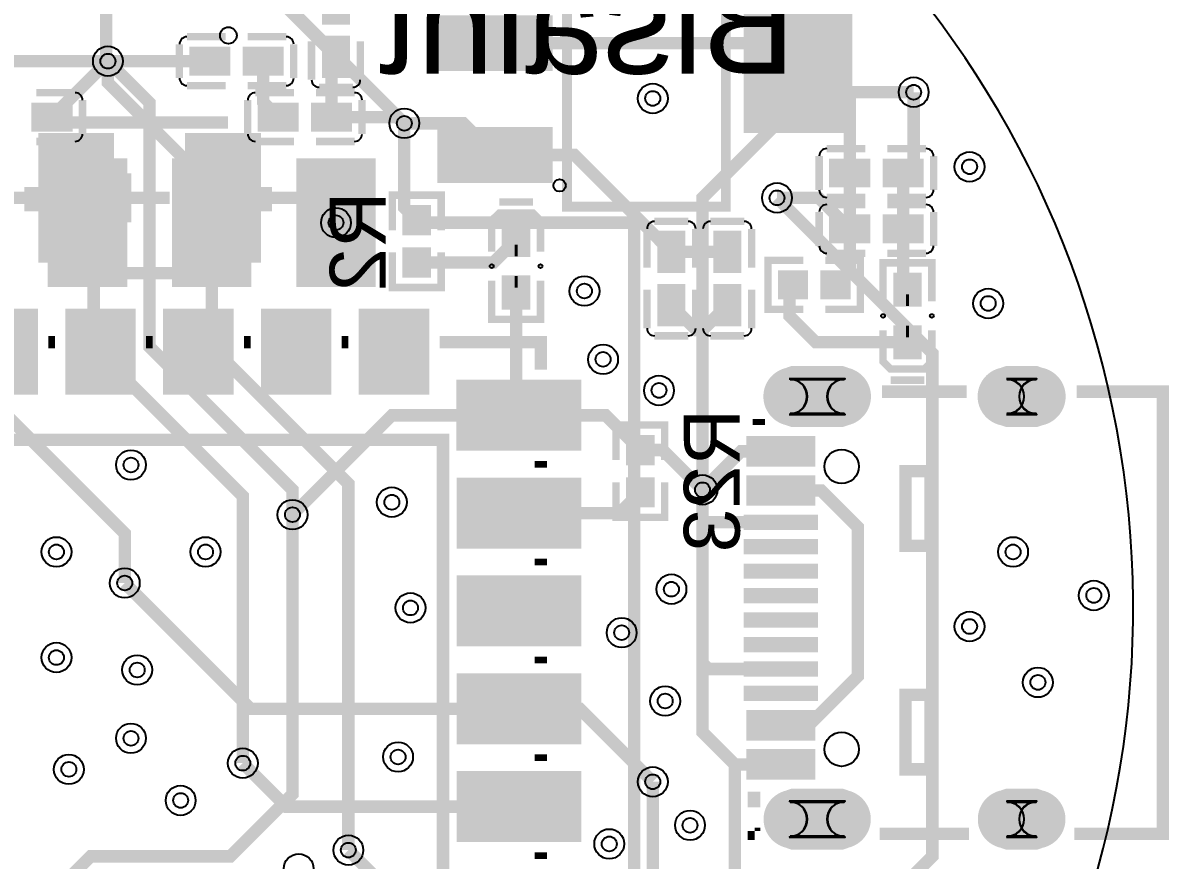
# Model space of a CAD drawing. Header units: millimetres. Extents: x -5.7 to 37.1, y -25.7 to 14.1.
# Drawn here: x 13.67 to 37.1, y -12.14 to 4.97 of the extents above; entities that cross this region are included whole.
import ezdxf

# ---------------------------------------------------------------- set-up
doc = ezdxf.new("R2010")
doc.units = ezdxf.units.MM
for name, color, linetype, true_color in [('BoardOutLine', 7, 'Continuous', 0xff00ff), ('BottomLayer', 7, 'Continuous', 0x0000ff), ('BottomPasteMaskLayer', 7, 'Continuous', 0x800000), ('BottomSilkLayer', 7, 'Continuous', 0x66cc33), ('BottomSolderMaskLayer', 7, 'Continuous', 0xaa00ff), ('Document', 7, 'Continuous', 0xffffff), ('Hole', 7, 'Continuous', 0x222222), ('Multi-Layer', 7, 'Continuous', 0xc0c0c0), ('TopLayer', 7, 'Continuous', 0xff0000), ('TopPasteMaskLayer', 7, 'Continuous', 0x808080), ('TopSilkLayer', 7, 'Continuous', 0xffcc00), ('TopSolderMaskLayer', 7, 'Continuous', 0x800080)]:
    doc.layers.add(name, color=color, linetype=linetype, true_color=true_color)
doc.styles.get("Standard").update_dxf_attribs({"font": 'arial.ttf'})

msp = doc.modelspace()

# ---------------------------------------------------------------- hatches: boundary and pattern name
at = {"layer": 'BottomLayer'}
for points in [[(15.506, 2.697), (14.006, 2.697), (14.006, 0.097), (15.506, 0.097)], [(18.506, 2.697), (17.006, 2.697), (17.006, 0.097), (18.506, 0.097)], [(21.987, 0.658), (21.447, 0.658), (21.447, 1.224), (21.987, 1.224)], [(24.019, 0.22), (23.479, 0.22), (23.479, 0.856), (24.019, 0.856)], [(21.987, 0.358), (21.447, 0.358), (21.447, -0.208), (21.987, -0.208)], [(24.019, -0.22), (23.479, -0.22), (23.479, -0.856), (24.019, -0.856)], [(12.554, -0.899), (12.554, -2.599), (13.954, -2.599), (13.954, -0.899)], [(14.553, -0.898), (14.553, -2.598), (15.953, -2.598), (15.953, -0.898)], [(16.553, -0.898), (16.553, -2.598), (17.953, -2.598), (17.953, -0.898)], [(18.553, -0.898), (18.553, -2.598), (19.953, -2.598), (19.953, -0.898)], [(20.553, -0.898), (20.553, -2.598), (21.953, -2.598), (21.953, -0.898)], [(25.055, -2.349), (22.555, -2.349), (22.555, -3.749), (25.055, -3.749)], [(26.559, -4.041), (26.019, -4.041), (26.019, -3.475), (26.559, -3.475)], [(25.056, -4.349), (22.556, -4.349), (22.556, -5.749), (25.056, -5.749)], [(26.559, -4.341), (26.019, -4.341), (26.019, -4.907), (26.559, -4.907)], [(25.058, -6.349), (22.557, -6.349), (22.557, -7.749), (25.058, -7.749)], [(25.057, -8.349), (22.557, -8.349), (22.557, -9.749), (25.057, -9.749)], [(25.056, -10.349), (22.556, -10.349), (22.556, -11.749), (25.056, -11.749)]]:
    msp.add_hatch(color=256, dxfattribs=at).paths.add_polyline_path(points)
at = {"layer": 'BottomPasteMaskLayer'}
for points in [[(15.506, 2.697), (14.006, 2.697), (14.006, 0.097), (15.506, 0.097)], [(18.506, 2.697), (17.006, 2.697), (17.006, 0.097), (18.506, 0.097)], [(21.947, 0.643), (21.487, 0.643), (21.447, 0.683), (21.447, 1.184), (21.487, 1.224), (21.947, 1.224), (21.987, 1.184), (21.987, 0.683)], [(23.979, 0.198), (23.519, 0.198), (23.479, 0.238), (23.479, 0.816), (23.519, 0.856), (23.979, 0.856), (24.019, 0.816), (24.019, 0.238)], [(21.947, 0.373), (21.487, 0.373), (21.447, 0.333), (21.447, -0.168), (21.487, -0.208), (21.947, -0.208), (21.987, -0.168), (21.987, 0.333)], [(23.979, -0.198), (23.519, -0.198), (23.479, -0.238), (23.479, -0.816), (23.519, -0.856), (23.979, -0.856), (24.019, -0.816), (24.019, -0.238)], [(12.554, -0.899), (12.554, -2.599), (13.954, -2.599), (13.954, -0.899)], [(14.553, -0.898), (14.553, -2.598), (15.953, -2.598), (15.953, -0.898)], [(16.553, -0.898), (16.553, -2.598), (17.953, -2.598), (17.953, -0.898)], [(18.553, -0.898), (18.553, -2.598), (19.953, -2.598), (19.953, -0.898)], [(20.553, -0.898), (20.553, -2.598), (21.953, -2.598), (21.953, -0.898)], [(25.055, -2.349), (22.555, -2.349), (22.555, -3.749), (25.055, -3.749)], [(26.519, -4.056), (26.059, -4.056), (26.019, -4.016), (26.019, -3.515), (26.059, -3.475), (26.519, -3.475), (26.559, -3.515), (26.559, -4.016)], [(25.056, -4.349), (22.556, -4.349), (22.556, -5.749), (25.056, -5.749)], [(26.519, -4.326), (26.059, -4.326), (26.019, -4.366), (26.019, -4.867), (26.059, -4.907), (26.519, -4.907), (26.559, -4.867), (26.559, -4.366)], [(25.058, -6.349), (22.557, -6.349), (22.557, -7.749), (25.058, -7.749)], [(25.057, -8.349), (22.557, -8.349), (22.557, -9.749), (25.057, -9.749)], [(25.056, -10.349), (22.556, -10.349), (22.556, -11.749), (25.056, -11.749)]]:
    msp.add_hatch(color=256, dxfattribs=at).paths.add_polyline_path(points)
at = {"layer": 'BottomSilkLayer'}
msp.add_hatch(color=256, dxfattribs=at).paths.add_polyline_path([(24.095, 1.237), (23.403, 1.237), (23.403, 1.39), (24.095, 1.39)])
at = {"layer": 'BottomSolderMaskLayer'}
for points in [[(15.531, 2.722), (13.981, 2.722), (13.981, 0.072), (15.531, 0.072)], [(18.531, 2.722), (16.981, 2.722), (16.981, 0.072), (18.531, 0.072)], [(22.011, 0.631), (21.423, 0.631), (21.423, 1.25), (22.011, 1.25)], [(24.041, 0.19), (23.457, 0.19), (23.457, 0.886), (24.041, 0.886)], [(22.011, 0.385), (21.423, 0.385), (21.423, -0.234), (22.011, -0.234)], [(24.041, -0.19), (23.457, -0.19), (23.457, -0.886), (24.041, -0.886)], [(12.533, -0.868), (12.533, -2.63), (13.975, -2.63), (13.975, -0.868)], [(14.532, -0.868), (14.532, -2.629), (15.974, -2.629), (15.974, -0.868)], [(16.533, -0.868), (16.533, -2.629), (17.974, -2.629), (17.974, -0.868)], [(18.532, -0.868), (18.532, -2.629), (19.974, -2.629), (19.974, -0.868)], [(20.532, -0.867), (20.532, -2.629), (21.974, -2.629), (21.974, -0.867)], [(29.383, -3.29, -0.785398), (29.383, -2.04), (30.425, -2.04, -0.785398), (30.425, -3.29)], [(33.772, -3.29, -0.785398), (33.772, -2.04), (34.397, -2.04, -0.785398), (34.397, -3.29)], [(25.08, -2.323), (22.529, -2.323), (22.529, -3.774), (25.08, -3.774)], [(26.583, -4.068), (25.995, -4.068), (25.995, -3.449), (26.583, -3.449)], [(25.082, -4.323), (22.531, -4.323), (22.531, -5.774), (25.082, -5.774)], [(26.583, -4.314), (25.995, -4.314), (25.995, -4.933), (26.583, -4.933)], [(25.083, -6.323), (22.532, -6.323), (22.532, -7.774), (25.083, -7.774)], [(25.082, -8.323), (22.531, -8.323), (22.531, -9.774), (25.082, -9.774)], [(25.081, -10.323), (22.531, -10.323), (22.531, -11.774), (25.081, -11.774)], [(29.383, -11.93, -0.785398), (29.383, -10.68), (30.425, -10.68, -0.785398), (30.425, -11.93)], [(33.772, -11.93, -0.785398), (33.772, -10.68), (34.397, -10.68, -0.785398), (34.397, -11.93)]]:
    msp.add_hatch(color=256, dxfattribs=at).paths.add_polyline_path(points)
at = {"layer": 'Document'}
for points in [[(14.443, 0.369), (14.943, 0.369), (14.943, 2.369), (14.443, 2.369)], [(13.693, 1.619), (13.693, 1.119), (15.693, 1.119), (15.693, 1.619)], [(16.756, 1.619), (16.756, 1.119), (18.756, 1.119), (18.756, 1.619)], [(23.779, 0.44), (23.719, 0.44), (23.719, 0.2), (23.779, 0.2)], [(23.779, -0.44), (23.719, -0.44), (23.719, -0.2), (23.779, -0.2)], [(23.949, -0.35), (23.549, -0.35), (23.549, -0.29), (23.949, -0.29)], [(31.95, -0.666), (31.55, -0.666), (31.55, -0.726), (31.95, -0.726)], [(31.78, -0.576), (31.72, -0.576), (31.72, -0.816), (31.78, -0.816)], [(31.78, -1.456), (31.72, -1.456), (31.72, -1.216), (31.78, -1.216)]]:
    msp.add_hatch(color=256, dxfattribs=at).paths.add_polyline_path(points)
at = {"layer": 'Multi-Layer'}
for points in [[(29.404, -3.265, -0.785398), (29.404, -2.065), (30.404, -2.065, -0.785398), (30.404, -3.265)], [(33.784, -3.265, -0.785398), (33.784, -2.065), (34.384, -2.065, -0.785398), (34.384, -3.265)], [(29.404, -11.905, -0.785398), (29.404, -10.705), (30.404, -10.705, -0.785398), (30.404, -11.905)], [(33.784, -11.905, -0.785398), (33.784, -10.705), (34.384, -10.705, -0.785398), (34.384, -11.905)]]:
    msp.add_hatch(color=256, dxfattribs=at).paths.add_polyline_path(points)
at = {"layer": 'TopLayer'}
for points in [[(30.594, 6.312), (30.594, 2.807), (28.435, 2.807), (28.435, 6.312)], [(24.397, 5.105), (24.397, 4.013), (22.238, 4.013), (22.238, 5.105)], [(17.884, 4.461), (17.884, 3.921), (17.094, 3.921), (17.094, 4.461)], [(18.184, 4.461), (18.184, 3.921), (18.974, 3.921), (18.974, 4.461)], [(20.336, 4.676), (19.796, 4.676), (19.796, 3.886), (20.336, 3.886)], [(13.866, 2.778), (13.866, 3.318), (14.656, 3.318), (14.656, 2.778)], [(19.281, 3.318), (19.281, 2.778), (18.491, 2.778), (18.491, 3.318)], [(19.581, 3.318), (19.581, 2.778), (20.371, 2.778), (20.371, 3.318)], [(24.397, 2.819), (24.397, 1.727), (22.238, 1.727), (22.238, 2.819)], [(15.748, -0.373), (14.224, -0.373), (14.224, 2.151), (15.748, 2.151)], [(18.288, -0.373), (16.764, -0.373), (16.764, 2.151), (18.288, 2.151)], [(20.828, -0.373), (19.304, -0.373), (19.304, 2.151), (20.828, 2.151)], [(30.965, 2.175), (30.965, 1.635), (30.175, 1.635), (30.175, 2.175)], [(31.265, 2.175), (31.265, 1.635), (32.055, 1.635), (32.055, 2.175)], [(30.965, 1.032), (30.965, 0.492), (30.175, 0.492), (30.175, 1.032)], [(31.265, 1.032), (31.265, 0.492), (32.055, 0.492), (32.055, 1.032)], [(27.194, -0.104), (26.654, -0.104), (26.654, 0.686), (27.194, 0.686)], [(28.337, -0.104), (27.797, -0.104), (27.797, 0.686), (28.337, 0.686)], [(29.695, -0.111), (29.695, -0.651), (29.129, -0.651), (29.129, -0.111)], [(29.995, -0.111), (29.995, -0.651), (30.561, -0.651), (30.561, -0.111)], [(32.02, -0.796), (31.48, -0.796), (31.48, -0.16), (32.02, -0.16)], [(27.194, -0.404), (26.654, -0.404), (26.654, -1.194), (27.194, -1.194)], [(28.337, -0.404), (27.797, -0.404), (27.797, -1.194), (28.337, -1.194)], [(32.02, -1.236), (31.48, -1.236), (31.48, -1.872), (32.02, -1.872)], [(28.512, -4.085), (28.512, -3.485), (29.812, -3.485), (29.812, -4.085)], [(28.512, -4.885), (28.512, -4.285), (29.812, -4.285), (29.812, -4.885)], [(28.512, -5.385), (28.512, -5.085), (29.812, -5.085), (29.812, -5.385)], [(28.512, -5.885), (28.512, -5.585), (29.812, -5.585), (29.812, -5.885)], [(28.512, -6.385), (28.512, -6.085), (29.812, -6.085), (29.812, -6.385)], [(28.512, -6.885), (28.512, -6.585), (29.812, -6.585), (29.812, -6.885)], [(28.512, -7.385), (28.512, -7.085), (29.812, -7.085), (29.812, -7.385)], [(28.512, -7.885), (28.512, -7.585), (29.812, -7.585), (29.812, -7.885)], [(28.512, -8.385), (28.512, -8.085), (29.812, -8.085), (29.812, -8.385)], [(28.512, -8.885), (28.512, -8.585), (29.812, -8.585), (29.812, -8.885)], [(28.512, -9.685), (28.512, -9.085), (29.812, -9.085), (29.812, -9.685)], [(28.512, -10.485), (28.512, -9.885), (29.812, -9.885), (29.812, -10.485)]]:
    msp.add_hatch(color=256, dxfattribs=at).paths.add_polyline_path(points)
at = {"layer": 'TopPasteMaskLayer'}
for points in [[(30.594, 6.312), (30.594, 2.807), (28.435, 2.807), (28.435, 6.312)], [(24.397, 5.105), (24.397, 4.013), (22.238, 4.013), (22.238, 5.105)], [(17.254, 3.966), (17.254, 4.416), (17.304, 4.466), (17.784, 4.466), (17.854, 4.416), (17.854, 3.966), (17.784, 3.916), (17.304, 3.916)], [(18.214, 3.966), (18.214, 4.416), (18.284, 4.466), (18.764, 4.466), (18.814, 4.416), (18.814, 3.966), (18.764, 3.916), (18.284, 3.916)], [(19.841, 4.646), (20.291, 4.646), (20.341, 4.576), (20.341, 4.096), (20.291, 4.046), (19.841, 4.046), (19.791, 4.096), (19.791, 4.576)], [(14.496, 3.273), (14.496, 2.823), (14.446, 2.773), (13.966, 2.773), (13.896, 2.823), (13.896, 3.273), (13.966, 3.323), (14.446, 3.323)], [(18.651, 2.823), (18.651, 3.273), (18.701, 3.323), (19.181, 3.323), (19.251, 3.273), (19.251, 2.823), (19.181, 2.773), (18.701, 2.773)], [(19.611, 2.823), (19.611, 3.273), (19.681, 3.323), (20.161, 3.323), (20.211, 3.273), (20.211, 2.823), (20.161, 2.773), (19.681, 2.773)], [(24.397, 2.819), (24.397, 1.727), (22.238, 1.727), (22.238, 2.819)], [(15.748, -0.373), (14.224, -0.373), (14.224, 2.151), (15.748, 2.151)], [(18.288, -0.373), (16.764, -0.373), (16.764, 2.151), (18.288, 2.151)], [(20.828, -0.373), (19.304, -0.373), (19.304, 2.151), (20.828, 2.151)], [(30.335, 1.68), (30.335, 2.13), (30.385, 2.18), (30.865, 2.18), (30.935, 2.13), (30.935, 1.68), (30.865, 1.63), (30.385, 1.63)], [(31.295, 1.68), (31.295, 2.13), (31.365, 2.18), (31.845, 2.18), (31.895, 2.13), (31.895, 1.68), (31.845, 1.63), (31.365, 1.63)], [(30.335, 0.537), (30.335, 0.987), (30.385, 1.037), (30.865, 1.037), (30.935, 0.987), (30.935, 0.537), (30.865, 0.487), (30.385, 0.487)], [(31.295, 0.537), (31.295, 0.987), (31.365, 1.037), (31.845, 1.037), (31.895, 0.987), (31.895, 0.537), (31.845, 0.487), (31.365, 0.487)], [(26.699, 0.526), (27.149, 0.526), (27.199, 0.476), (27.199, -0.004), (27.149, -0.074), (26.699, -0.074), (26.649, -0.004), (26.649, 0.476)], [(27.842, 0.526), (28.292, 0.526), (28.342, 0.476), (28.342, -0.004), (28.292, -0.074), (27.842, -0.074), (27.792, -0.004), (27.792, 0.476)], [(29.71, -0.151), (29.71, -0.611), (29.67, -0.651), (29.169, -0.651), (29.129, -0.611), (29.129, -0.151), (29.169, -0.111), (29.67, -0.111)], [(29.98, -0.151), (29.98, -0.611), (30.02, -0.651), (30.521, -0.651), (30.561, -0.611), (30.561, -0.151), (30.521, -0.111), (30.02, -0.111)], [(31.98, -0.818), (31.52, -0.818), (31.48, -0.778), (31.48, -0.2), (31.52, -0.16), (31.98, -0.16), (32.02, -0.2), (32.02, -0.778)], [(26.699, -0.434), (27.149, -0.434), (27.199, -0.504), (27.199, -0.984), (27.149, -1.034), (26.699, -1.034), (26.649, -0.984), (26.649, -0.504)], [(27.842, -0.434), (28.292, -0.434), (28.342, -0.504), (28.342, -0.984), (28.292, -1.034), (27.842, -1.034), (27.792, -0.984), (27.792, -0.504)], [(31.98, -1.214), (31.52, -1.214), (31.48, -1.254), (31.48, -1.832), (31.52, -1.872), (31.98, -1.872), (32.02, -1.832), (32.02, -1.254)], [(29.404, -3.265), (29.369, -3.264), (29.333, -3.261), (29.298, -3.255), (29.263, -3.248), (29.229, -3.239), (29.195, -3.227), (29.162, -3.214), (29.13, -3.199), (29.099, -3.181), (29.069, -3.162), (29.04, -3.142), (29.013, -3.119), (28.986, -3.095), (28.962, -3.07), (28.938, -3.043), (28.917, -3.015), (28.897, -2.985), (28.879, -2.954), (28.863, -2.923), (28.848, -2.89), (28.836, -2.857), (28.825, -2.823), (28.817, -2.788), (28.811, -2.753), (28.807, -2.718), (28.805, -2.683), (28.805, -2.647), (28.807, -2.612), (28.811, -2.576), (28.817, -2.541), (28.825, -2.507), (28.836, -2.473), (28.848, -2.439), (28.863, -2.407), (28.879, -2.375), (28.897, -2.344), (28.917, -2.315), (28.938, -2.287), (28.962, -2.26), (28.986, -2.234), (29.013, -2.21), (29.04, -2.188), (29.069, -2.167), (29.099, -2.148), (29.13, -2.131), (29.162, -2.116), (29.195, -2.102), (29.229, -2.091), (29.263, -2.082), (29.298, -2.074), (29.333, -2.069), (29.369, -2.066), (29.404, -2.065), (30.404, -2.065), (30.44, -2.066), (30.475, -2.069), (30.51, -2.074), (30.545, -2.082), (30.58, -2.091), (30.613, -2.102), (30.646, -2.116), (30.678, -2.131), (30.709, -2.148), (30.739, -2.167), (30.768, -2.188), (30.796, -2.21), (30.822, -2.234), (30.847, -2.26), (30.87, -2.287), (30.892, -2.315), (30.912, -2.344), (30.93, -2.375), (30.946, -2.407), (30.96, -2.439), (30.973, -2.473), (30.983, -2.507), (30.991, -2.541), (30.998, -2.576), (31.002, -2.612), (31.004, -2.647), (31.004, -2.683), (31.002, -2.718), (30.998, -2.753), (30.991, -2.788), (30.983, -2.823), (30.973, -2.857), (30.96, -2.89), (30.946, -2.923), (30.93, -2.954), (30.912, -2.985), (30.892, -3.015), (30.87, -3.043), (30.847, -3.07), (30.822, -3.095), (30.796, -3.119), (30.768, -3.142), (30.739, -3.162), (30.709, -3.181), (30.678, -3.199), (30.646, -3.214), (30.613, -3.227), (30.58, -3.239), (30.545, -3.248), (30.51, -3.255), (30.475, -3.261), (30.44, -3.264), (30.404, -3.265)], [(33.784, -3.265), (33.749, -3.264), (33.713, -3.261), (33.678, -3.255), (33.643, -3.248), (33.609, -3.239), (33.575, -3.227), (33.543, -3.214), (33.51, -3.199), (33.479, -3.181), (33.449, -3.162), (33.42, -3.142), (33.393, -3.119), (33.366, -3.095), (33.342, -3.07), (33.318, -3.043), (33.297, -3.015), (33.277, -2.985), (33.259, -2.954), (33.243, -2.923), (33.228, -2.89), (33.216, -2.857), (33.206, -2.823), (33.197, -2.788), (33.191, -2.753), (33.187, -2.718), (33.185, -2.683), (33.185, -2.647), (33.187, -2.612), (33.191, -2.576), (33.197, -2.541), (33.206, -2.507), (33.216, -2.473), (33.228, -2.439), (33.243, -2.407), (33.259, -2.375), (33.277, -2.344), (33.297, -2.315), (33.318, -2.287), (33.342, -2.26), (33.366, -2.234), (33.393, -2.21), (33.42, -2.188), (33.449, -2.167), (33.479, -2.148), (33.51, -2.131), (33.543, -2.116), (33.575, -2.102), (33.609, -2.091), (33.643, -2.082), (33.678, -2.074), (33.713, -2.069), (33.749, -2.066), (33.784, -2.065), (34.384, -2.065), (34.42, -2.066), (34.455, -2.069), (34.49, -2.074), (34.525, -2.082), (34.56, -2.091), (34.593, -2.102), (34.626, -2.116), (34.658, -2.131), (34.689, -2.148), (34.72, -2.167), (34.748, -2.188), (34.776, -2.21), (34.802, -2.234), (34.827, -2.26), (34.85, -2.287), (34.872, -2.315), (34.892, -2.344), (34.91, -2.375), (34.926, -2.407), (34.94, -2.439), (34.953, -2.473), (34.963, -2.507), (34.971, -2.541), (34.978, -2.576), (34.982, -2.612), (34.984, -2.647), (34.984, -2.683), (34.982, -2.718), (34.978, -2.753), (34.971, -2.788), (34.963, -2.823), (34.953, -2.857), (34.94, -2.89), (34.926, -2.923), (34.91, -2.954), (34.892, -2.985), (34.872, -3.015), (34.85, -3.043), (34.827, -3.07), (34.802, -3.095), (34.776, -3.119), (34.748, -3.142), (34.72, -3.162), (34.689, -3.181), (34.658, -3.199), (34.626, -3.214), (34.593, -3.227), (34.56, -3.239), (34.525, -3.248), (34.49, -3.255), (34.455, -3.261), (34.42, -3.264), (34.384, -3.265)], [(28.512, -4.085), (28.512, -3.485), (29.812, -3.485), (29.812, -4.085)], [(28.512, -4.885), (28.512, -4.285), (29.812, -4.285), (29.812, -4.885)], [(28.512, -5.385), (28.512, -5.085), (29.812, -5.085), (29.812, -5.385)], [(28.512, -5.885), (28.512, -5.585), (29.812, -5.585), (29.812, -5.885)], [(28.512, -6.385), (28.512, -6.085), (29.812, -6.085), (29.812, -6.385)], [(28.512, -6.885), (28.512, -6.585), (29.812, -6.585), (29.812, -6.885)], [(28.512, -7.385), (28.512, -7.085), (29.812, -7.085), (29.812, -7.385)], [(28.512, -7.885), (28.512, -7.585), (29.812, -7.585), (29.812, -7.885)], [(28.512, -8.385), (28.512, -8.085), (29.812, -8.085), (29.812, -8.385)], [(28.512, -8.885), (28.512, -8.585), (29.812, -8.585), (29.812, -8.885)], [(28.512, -9.685), (28.512, -9.085), (29.812, -9.085), (29.812, -9.685)], [(28.512, -10.485), (28.512, -9.885), (29.812, -9.885), (29.812, -10.485)], [(29.404, -11.905), (29.369, -11.904), (29.334, -11.9), (29.299, -11.895), (29.264, -11.887), (29.23, -11.878), (29.196, -11.866), (29.164, -11.853), (29.132, -11.837), (29.101, -11.82), (29.071, -11.801), (29.042, -11.78), (29.015, -11.758), (28.989, -11.734), (28.964, -11.708), (28.941, -11.682), (28.92, -11.653), (28.9, -11.624), (28.882, -11.593), (28.866, -11.562), (28.852, -11.529), (28.84, -11.496), (28.829, -11.462), (28.821, -11.428), (28.815, -11.393), (28.811, -11.358), (28.808, -11.323), (28.808, -11.287), (28.811, -11.252), (28.815, -11.217), (28.821, -11.182), (28.829, -11.147), (28.84, -11.113), (28.852, -11.08), (28.866, -11.048), (28.882, -11.016), (28.9, -10.986), (28.92, -10.956), (28.941, -10.928), (28.964, -10.901), (28.989, -10.876), (29.015, -10.852), (29.042, -10.829), (29.071, -10.809), (29.101, -10.79), (29.132, -10.772), (29.164, -10.757), (29.196, -10.743), (29.23, -10.732), (29.264, -10.722), (29.299, -10.715), (29.334, -10.71), (29.369, -10.706), (29.404, -10.705), (30.404, -10.705), (30.44, -10.706), (30.475, -10.71), (30.51, -10.715), (30.545, -10.722), (30.579, -10.732), (30.612, -10.743), (30.645, -10.757), (30.677, -10.772), (30.708, -10.79), (30.738, -10.809), (30.766, -10.829), (30.794, -10.852), (30.82, -10.876), (30.844, -10.901), (30.867, -10.928), (30.889, -10.956), (30.908, -10.986), (30.926, -11.016), (30.943, -11.048), (30.957, -11.08), (30.969, -11.113), (30.979, -11.147), (30.988, -11.182), (30.994, -11.217), (30.998, -11.252), (31, -11.287), (31, -11.323), (30.998, -11.358), (30.994, -11.393), (30.988, -11.428), (30.979, -11.462), (30.969, -11.496), (30.957, -11.529), (30.943, -11.562), (30.926, -11.593), (30.908, -11.624), (30.889, -11.653), (30.867, -11.682), (30.844, -11.708), (30.82, -11.734), (30.794, -11.758), (30.766, -11.78), (30.738, -11.801), (30.708, -11.82), (30.677, -11.837), (30.645, -11.853), (30.612, -11.866), (30.579, -11.878), (30.545, -11.887), (30.51, -11.895), (30.475, -11.9), (30.44, -11.904), (30.404, -11.905)], [(33.784, -11.905), (33.749, -11.904), (33.714, -11.9), (33.679, -11.895), (33.644, -11.887), (33.61, -11.878), (33.577, -11.866), (33.544, -11.853), (33.512, -11.837), (33.481, -11.82), (33.451, -11.801), (33.422, -11.78), (33.395, -11.758), (33.369, -11.734), (33.344, -11.708), (33.321, -11.682), (33.3, -11.653), (33.28, -11.624), (33.262, -11.593), (33.246, -11.562), (33.232, -11.529), (33.22, -11.496), (33.209, -11.462), (33.201, -11.428), (33.195, -11.393), (33.191, -11.358), (33.189, -11.323), (33.189, -11.287), (33.191, -11.252), (33.195, -11.217), (33.201, -11.182), (33.209, -11.147), (33.22, -11.113), (33.232, -11.08), (33.246, -11.048), (33.262, -11.016), (33.28, -10.986), (33.3, -10.956), (33.321, -10.928), (33.344, -10.901), (33.369, -10.876), (33.395, -10.852), (33.422, -10.829), (33.451, -10.809), (33.481, -10.79), (33.512, -10.772), (33.544, -10.757), (33.577, -10.743), (33.61, -10.732), (33.644, -10.722), (33.679, -10.715), (33.714, -10.71), (33.749, -10.706), (33.784, -10.705), (34.384, -10.705), (34.42, -10.706), (34.455, -10.71), (34.49, -10.715), (34.525, -10.722), (34.559, -10.732), (34.592, -10.743), (34.625, -10.757), (34.657, -10.772), (34.688, -10.79), (34.718, -10.809), (34.746, -10.829), (34.774, -10.852), (34.8, -10.876), (34.824, -10.901), (34.847, -10.928), (34.869, -10.956), (34.889, -10.986), (34.906, -11.016), (34.923, -11.048), (34.937, -11.08), (34.949, -11.113), (34.959, -11.147), (34.968, -11.182), (34.974, -11.217), (34.978, -11.252), (34.98, -11.287), (34.98, -11.323), (34.978, -11.358), (34.974, -11.393), (34.968, -11.428), (34.959, -11.462), (34.949, -11.496), (34.937, -11.529), (34.923, -11.562), (34.906, -11.593), (34.889, -11.624), (34.869, -11.653), (34.847, -11.682), (34.824, -11.708), (34.8, -11.734), (34.774, -11.758), (34.746, -11.78), (34.718, -11.801), (34.688, -11.82), (34.657, -11.837), (34.625, -11.853), (34.592, -11.866), (34.559, -11.878), (34.525, -11.887), (34.49, -11.895), (34.455, -11.9), (34.42, -11.904), (34.384, -11.905)]]:
    msp.add_hatch(color=256, dxfattribs=at).paths.add_polyline_path(points)
at = {"layer": 'TopSilkLayer'}
msp.add_hatch(color=256, dxfattribs=at).paths.add_polyline_path([(32.096, -2.253), (31.404, -2.253), (31.404, -2.406), (32.096, -2.406)])
at = {"layer": 'TopSolderMaskLayer'}
for points in [[(30.626, 6.394), (30.626, 2.724), (28.404, 2.724), (28.404, 6.394)], [(20.353, 4.939), (19.779, 4.939), (19.779, 5.803), (20.353, 5.803)], [(24.497, 5.131), (24.497, 3.988), (22.137, 3.988), (22.137, 5.131)], [(20.353, 4.713), (19.779, 4.713), (19.779, 3.849), (20.353, 3.849)], [(17.909, 4.486), (17.909, 3.896), (17.068, 3.896), (17.068, 4.486)], [(18.159, 4.486), (18.159, 3.896), (19, 3.896), (19, 4.486)], [(13.841, 2.753), (13.841, 3.343), (14.682, 3.343), (14.682, 2.753)], [(19.306, 3.343), (19.306, 2.753), (18.465, 2.753), (18.465, 3.343)], [(19.556, 3.343), (19.556, 2.753), (20.397, 2.753), (20.397, 3.343)], [(24.497, 2.845), (24.497, 1.702), (22.137, 1.702), (22.137, 2.845)], [(15.799, -0.424), (14.173, -0.424), (14.173, 2.202), (15.799, 2.202)], [(18.339, -0.424), (16.713, -0.424), (16.713, 2.202), (18.339, 2.202)], [(20.879, -0.424), (19.253, -0.424), (19.253, 2.202), (20.879, 2.202)], [(30.99, 2.2), (30.99, 1.61), (30.149, 1.61), (30.149, 2.2)], [(31.24, 2.2), (31.24, 1.61), (32.081, 1.61), (32.081, 2.2)], [(30.99, 1.057), (30.99, 0.467), (30.149, 0.467), (30.149, 1.057)], [(31.24, 1.057), (31.24, 0.467), (32.081, 0.467), (32.081, 1.057)], [(27.211, -0.141), (26.637, -0.141), (26.637, 0.723), (27.211, 0.723)], [(28.354, -0.141), (27.78, -0.141), (27.78, 0.723), (28.354, 0.723)], [(29.72, -0.086), (29.72, -0.676), (29.104, -0.676), (29.104, -0.086)], [(29.97, -0.086), (29.97, -0.676), (30.586, -0.676), (30.586, -0.086)], [(32.042, -0.826), (31.458, -0.826), (31.458, -0.13), (32.042, -0.13)], [(27.211, -0.367), (26.637, -0.367), (26.637, -1.231), (27.211, -1.231)], [(28.354, -0.367), (27.78, -0.367), (27.78, -1.231), (28.354, -1.231)], [(32.042, -1.206), (31.458, -1.206), (31.458, -1.902), (32.042, -1.902)], [(29.383, -3.29, -0.785398), (29.383, -2.04), (30.425, -2.04, -0.785398), (30.425, -3.29)], [(33.772, -3.29, -0.785398), (33.772, -2.04), (34.397, -2.04, -0.785398), (34.397, -3.29)], [(28.457, -4.097), (28.457, -3.473), (29.867, -3.473), (29.867, -4.097)], [(28.457, -4.897), (28.457, -4.273), (29.867, -4.273), (29.867, -4.897)], [(28.402, -5.391), (28.402, -5.079), (29.922, -5.079), (29.922, -5.391)], [(28.402, -5.891), (28.402, -5.579), (29.922, -5.579), (29.922, -5.891)], [(28.402, -6.391), (28.402, -6.079), (29.922, -6.079), (29.922, -6.391)], [(28.402, -6.891), (28.402, -6.579), (29.922, -6.579), (29.922, -6.891)], [(28.402, -7.391), (28.402, -7.079), (29.922, -7.079), (29.922, -7.391)], [(28.402, -7.891), (28.402, -7.579), (29.922, -7.579), (29.922, -7.891)], [(28.402, -8.391), (28.402, -8.079), (29.922, -8.079), (29.922, -8.391)], [(28.402, -8.891), (28.402, -8.579), (29.922, -8.579), (29.922, -8.891)], [(28.457, -9.697), (28.457, -9.073), (29.867, -9.073), (29.867, -9.697)], [(28.457, -10.497), (28.457, -9.873), (29.867, -9.873), (29.867, -10.497)], [(29.383, -11.93, -0.785398), (29.383, -10.68), (30.425, -10.68, -0.785398), (30.425, -11.93)], [(33.772, -11.93, -0.785398), (33.772, -10.68), (34.397, -10.68, -0.785398), (34.397, -11.93)]]:
    msp.add_hatch(color=256, dxfattribs=at).paths.add_polyline_path(points)

# ---------------------------------------------------------------- linework, layer by layer
at = {"layer": 'BoardOutLine'}
msp.add_arc((16.256, -6.985), 20.108, 293.4468, 246.5812, dxfattribs=at)
at = {"layer": 'BottomLayer', "const_width": 0.254}
for points in [[(11.43, 5.334), (19.05, 5.334), (21.463, 2.921)], [(11.938, 4.191), (15.404, 4.191)], [(17.756, 1.397), (15.404, 3.749), (15.404, 4.191)], [(31.877, 3.556), (29.718, 3.556), (27.559, 1.397), (27.559, -4.572)], [(21.717, 0.941), (21.463, 1.195), (21.463, 2.921)], [(11.467, 0.508), (12.356, 1.397), (14.756, 1.397)], [(20.066, 0.889), (19.558, 1.397), (17.756, 1.397)], [(29.083, 1.397), (32.258, -1.778), (32.258, -12.065), (30.353, -13.97), (28.5, -13.97)], [(21.717, 0.075), (23.286, 0.075), (23.749, 0.538)], [(23.805, -3.049), (23.749, -2.993), (23.749, -0.538)], [(19.177, -5.08), (21.208, -3.049), (23.805, -3.049)], [(26.289, -3.758), (25.579, -3.049), (23.805, -3.049)], [(27.559, -4.572), (26.745, -3.758), (26.289, -3.758)], [(26.289, -4.624), (25.864, -5.049), (23.806, -5.049)], [(23.807, -9.049), (18.32, -9.049), (15.748, -6.477)], [(26.543, -10.541), (25.051, -9.049), (23.807, -9.049)], [(18.161, -10.16), (19.05, -11.049), (23.806, -11.049)], [(20.32, -11.938), (21.431, -13.049), (23.807, -13.049)]]:
    msp.add_lwpolyline(points, dxfattribs=at)
at = {"layer": 'BottomSilkLayer'}
for points, const_width in [([(17.856, 2.937), (14.656, 2.937)], 0.254), ([(15.756, 0.897), (15.756, 1.897)], 0.254), ([(16.666, 1.398), (15.826, 1.398)], 0.254), ([(22.216, 0.734), (22.216, 1.452), (21.218, 1.452), (21.218, 0.734)], 0.152), ([(24.248, 0.296), (24.248, 0.933), (24.095, 1.085), (23.403, 1.085), (23.25, 0.933), (23.25, 0.296)], 0.152), ([(22.216, 0.282), (22.216, -0.436), (21.218, -0.436), (21.218, 0.282)], 0.152), ([(17.856, -0.143), (14.656, -0.143)], 0.254), ([(24.248, -0.296), (24.248, -1.085), (23.25, -1.085), (23.25, -0.296)], 0.152), ([(14.322, -1.551), (14.185, -1.551)], 0.254), ([(16.322, -1.551), (16.184, -1.551)], 0.254), ([(18.322, -1.551), (18.185, -1.551)], 0.254), ([(20.322, -1.551), (20.184, -1.551)], 0.254), ([(24.254, -2.117), (24.254, -1.551), (22.184, -1.551)], 0.254), ([(26.788, -3.965), (26.788, -3.247), (25.79, -3.247), (25.79, -3.965)], 0.152), ([(24.254, -4.117), (24.254, -3.98)], 0.254), ([(26.788, -4.417), (26.788, -5.135), (25.79, -5.135), (25.79, -4.417)], 0.152), ([(24.254, -6.117), (24.254, -5.98)], 0.254), ([(24.254, -8.117), (24.254, -7.98)], 0.254), ([(24.254, -10.117), (24.254, -9.98)], 0.254), ([(24.254, -12.117), (24.254, -11.98)], 0.254)]:
    msp.add_lwpolyline(points, dxfattribs=dict(at, const_width=const_width))
at = {"layer": 'BottomSilkLayer', "const_width": 0.254}
msp.add_lwpolyline([(10.254, -16.549), (10.254, -3.549), (22.254, -3.549), (22.254, -16.549), (10.254, -16.549)], close=True, dxfattribs=at)
at = {"layer": 'BottomSilkLayer'}
for centre in [(23.25, 0), (24.248, 0)]:
    msp.add_circle(centre, 0.0381, dxfattribs=at)
at = {"layer": 'BottomSolderMaskLayer'}
for points in [[(29.331, -2.3), (30.478, -2.3)], [(33.772, -2.3), (34.397, -2.3)], [(29.331, -3.03), (30.478, -3.03)], [(33.772, -3.03), (34.397, -3.03)], [(29.331, -10.94), (30.478, -10.94)], [(33.772, -10.94), (34.397, -10.94)], [(29.331, -11.67), (30.478, -11.67)], [(33.772, -11.67), (34.397, -11.67)]]:
    msp.add_lwpolyline(points, close=True, dxfattribs=at)
for centre, start, end in [((29.331, -2.665), 270, 90), ((30.478, -2.665), 90, 270), ((33.772, -2.665), 270, 90), ((34.397, -2.665), 90, 270), ((29.331, -11.305), 270, 90), ((30.478, -11.305), 90, 270), ((33.772, -11.305), 270, 90), ((34.397, -11.305), 90, 270)]:
    msp.add_arc(centre, 0.365, start, end, dxfattribs=at)
at = {"layer": 'Hole'}
for centre in [(15.404, 4.191), (26.543, 3.429), (31.877, 3.556), (21.463, 2.921), (33.02, 2.032), (29.083, 1.397), (20.066, 0.889), (25.146, -0.508), (33.401, -0.762), (25.527, -1.905), (26.67, -2.54), (15.875, -4.064), (27.559, -4.572), (21.209, -4.826), (19.177, -5.08), (14.351, -5.842), (17.399, -5.842), (33.909, -5.842), (15.748, -6.477), (26.924, -6.604), (35.56, -6.731), (21.59, -6.985), (33.02, -7.366), (25.908, -7.493), (14.351, -8.001), (16.002, -8.255), (34.417, -8.509), (26.797, -8.89), (15.875, -9.652), (18.161, -10.16), (21.336, -10.033), (14.605, -10.287), (26.543, -10.541), (16.891, -10.922), (27.305, -11.43), (25.654, -11.811), (20.32, -11.938)]:
    msp.add_circle(centre, 0.152, dxfattribs=at)
at = {"layer": 'Multi-Layer'}
for points in [[(29.354, -2.315), (30.454, -2.315)], [(33.784, -2.315), (34.384, -2.315)], [(29.354, -3.015), (30.454, -3.015)], [(33.784, -3.015), (34.384, -3.015)], [(29.354, -10.955), (30.454, -10.955)], [(33.784, -10.955), (34.384, -10.955)], [(29.354, -11.655), (30.454, -11.655)], [(33.784, -11.655), (34.384, -11.655)]]:
    msp.add_lwpolyline(points, close=True, dxfattribs=at)
for centre, radius in [((15.404, 4.191), 0.305), ((31.877, 3.556), 0.305), ((26.543, 3.429), 0.305), ((21.463, 2.921), 0.305), ((33.02, 2.032), 0.305), ((29.083, 1.397), 0.305), ((20.066, 0.889), 0.305), ((25.146, -0.508), 0.305), ((33.401, -0.762), 0.305), ((25.527, -1.905), 0.305), ((26.67, -2.54), 0.305), ((30.404, -4.095), 0.35), ((15.875, -4.064), 0.305), ((27.559, -4.572), 0.305), ((21.209, -4.826), 0.305), ((19.177, -5.08), 0.305), ((14.351, -5.842), 0.305), ((17.399, -5.842), 0.305), ((33.909, -5.842), 0.305), ((15.748, -6.477), 0.305), ((26.924, -6.604), 0.305), ((35.56, -6.731), 0.305), ((21.59, -6.985), 0.305), ((25.908, -7.493), 0.305), ((33.02, -7.366), 0.305), ((14.351, -8.001), 0.305), ((16.002, -8.255), 0.305), ((34.417, -8.509), 0.305), ((26.797, -8.89), 0.305), ((15.875, -9.652), 0.305), ((30.404, -9.875), 0.35), ((21.336, -10.033), 0.305), ((14.605, -10.287), 0.305), ((18.161, -10.16), 0.305), ((26.543, -10.541), 0.305), ((16.891, -10.922), 0.305), ((27.305, -11.43), 0.305), ((20.32, -11.938), 0.305), ((25.654, -11.811), 0.305), ((19.304, -12.319), 0.305)]:
    msp.add_circle(centre, radius, dxfattribs=at)
for centre, start, end in [((29.354, -2.665), 270, 90), ((30.454, -2.665), 90, 270), ((33.784, -2.665), 270, 90), ((34.384, -2.665), 90, 270), ((29.354, -11.305), 270, 90), ((30.454, -11.305), 90, 270), ((33.784, -11.305), 270, 90), ((34.384, -11.305), 90, 270)]:
    msp.add_arc(centre, 0.35, start, end, dxfattribs=at)
at = {"layer": 'TopLayer', "const_width": 0.254}
for points in [[(15.404, 4.191), (15.367, 4.228), (15.367, 7.747)], [(3.612, 6.086), (5.979, 6.086), (6.731, 5.334), (6.731, 2.159), (7.747, 1.143), (9.525, 1.143), (10.287, 0.381), (10.287, -0.127), (7.366, -3.048), (5.588, -3.048), (4.953, -3.683), (4.953, -5.334), (5.461, -5.842), (8.636, -5.842), (11.43, -3.048), (13.335, -3.048), (15.748, -5.461), (15.748, -6.477)], [(20.066, 4.281), (18.505, 5.842), (18.275, 5.842)], [(29.515, 4.559), (23.317, 4.559)], [(29.515, 4.559), (30.57, 3.504), (30.57, 1.905)], [(14.261, 3.048), (15.404, 4.191)], [(15.404, 4.191), (15.404, 4.191), (17.489, 4.191)], [(15.405, 4.191), (16.256, 3.34), (16.256, -1.651), (19.177, -4.572), (19.177, -5.08)], [(18.886, 3.048), (18.579, 3.355), (18.579, 4.191)], [(20.066, 4.281), (19.976, 4.191), (19.976, 3.048)], [(31.66, 1.905), (31.877, 2.122), (31.877, 3.556)], [(21.463, 2.921), (21.336, 3.048), (19.976, 3.048)], [(23.317, 2.273), (22.669, 2.921), (21.463, 2.921)], [(26.924, 0.291), (24.942, 2.273), (23.317, 2.273)], [(30.57, 1.905), (30.57, 0.762)], [(31.66, 1.905), (31.66, 0.762)], [(30.57, 0.762), (29.935, 1.397), (29.083, 1.397)], [(14.986, 0.889), (15.113, 0.762), (15.113, -1.651), (18.161, -4.699), (18.161, -10.16)], [(17.526, 0.889), (17.526, -1.651), (20.32, -4.445), (20.32, -11.938)], [(30.278, -0.381), (30.57, -0.089), (30.57, 0.762)], [(31.75, -0.478), (31.66, -0.388), (31.66, 0.762)], [(28.067, 0.291), (26.924, 0.291)], [(29.412, -0.381), (29.337, -0.456), (29.337, -1.016), (29.875, -1.554), (31.75, -1.554)], [(26.924, -0.799), (27.432, -1.307), (27.559, -1.307)], [(28.067, -0.799), (27.559, -1.307), (27.559, -4.572)], [(27.559, -4.572), (27.559, -4.572), (28.346, -3.785), (29.162, -3.785)], [(29.162, -10.185), (28.219, -10.185), (27.559, -9.525), (27.559, -4.572)], [(29.162, -4.585), (29.985, -4.585), (30.734, -5.334), (30.734, -8.382), (29.731, -9.385), (29.162, -9.385)], [(12.446, -14.671), (15.052, -12.065), (17.907, -12.065), (19.177, -10.795), (19.177, -5.08)], [(29.162, -5.235), (27.722, -5.235), (27.559, -5.398)], [(29.162, -8.235), (27.677, -8.235), (27.559, -8.116)], [(28.219, -10.185), (28.219, -12.471), (29.724, -13.976), (31.908, -13.976)], [(30.155, -17.012), (26.543, -13.401), (26.543, -10.541)]]:
    msp.add_lwpolyline(points, dxfattribs=at)
at = {"layer": 'TopSilkLayer'}
for points, const_width in [([(24.788, 1.217), (24.788, 7.917), (28.037, 7.917), (28.037, 1.217), (24.788, 1.217)], 0.201), ([(31.712, -5.715), (31.712, -4.191), (32.22, -4.191), (32.22, -5.715), (31.712, -5.715)], 0.254), ([(31.712, -10.287), (31.712, -8.763), (32.22, -8.763), (32.22, -10.287), (31.712, -10.287)], 0.254)]:
    msp.add_lwpolyline(points, close=True, dxfattribs=dict(at, const_width=const_width))
for points, const_width in [([(17.808, 4.69), (17.018, 4.69)], 0.152), ([(18.26, 4.69), (19.05, 4.69)], 0.152), ([(16.865, 4.537), (16.865, 3.845)], 0.152), ([(19.203, 4.537), (19.203, 3.845)], 0.152), ([(19.567, 3.81), (19.567, 4.6)], 0.152), ([(20.565, 4.6), (20.565, 3.81)], 0.152), ([(17.018, 3.692), (17.808, 3.692)], 0.152), ([(19.05, 3.692), (18.26, 3.692)], 0.152), ([(14.732, 3.547), (13.942, 3.547)], 0.152), ([(19.205, 3.547), (18.415, 3.547)], 0.152), ([(19.657, 3.547), (20.447, 3.547)], 0.152), ([(20.412, 3.657), (19.72, 3.657)], 0.152), ([(14.885, 2.702), (14.885, 3.394)], 0.152), ([(18.262, 3.394), (18.262, 2.702)], 0.152), ([(20.6, 3.394), (20.6, 2.702)], 0.152), ([(13.942, 2.549), (14.732, 2.549)], 0.152), ([(18.415, 2.549), (19.205, 2.549)], 0.152), ([(20.447, 2.549), (19.657, 2.549)], 0.152), ([(30.889, 2.404), (30.099, 2.404)], 0.152), ([(31.341, 2.404), (32.131, 2.404)], 0.152), ([(29.946, 2.251), (29.946, 1.559)], 0.152), ([(32.284, 2.251), (32.284, 1.559)], 0.152), ([(30.099, 1.406), (30.889, 1.406)], 0.152), ([(32.131, 1.406), (31.341, 1.406)], 0.152), ([(29.946, 1.108), (29.946, 0.416)], 0.152), ([(30.889, 1.261), (30.099, 1.261)], 0.152), ([(31.341, 1.261), (32.131, 1.261)], 0.152), ([(32.284, 1.108), (32.284, 0.416)], 0.152), ([(21.971, 0.889), (26.162, 0.889), (26.162, -14.732), (21.59, -14.732)], 0.254), ([(27.27, 0.915), (26.578, 0.915)], 0.152), ([(28.413, 0.915), (27.721, 0.915)], 0.152), ([(26.425, 0.762), (26.425, -0.028)], 0.152), ([(27.423, -0.028), (27.423, 0.762)], 0.152), ([(27.568, 0.762), (27.568, -0.028)], 0.152), ([(28.566, -0.028), (28.566, 0.762)], 0.152), ([(30.099, 0.263), (30.889, 0.263)], 0.152), ([(32.131, 0.263), (31.341, 0.263)], 0.152), ([(29.619, 0.118), (28.901, 0.118), (28.901, -0.88), (29.619, -0.88)], 0.152), ([(30.071, 0.118), (30.789, 0.118), (30.789, -0.88), (30.071, -0.88)], 0.152), ([(32.249, -0.72), (32.249, 0.069), (31.251, 0.069), (31.251, -0.72)], 0.152), ([(26.425, -1.27), (26.425, -0.48)], 0.152), ([(27.423, -0.48), (27.423, -1.27)], 0.152), ([(27.568, -1.27), (27.568, -0.48)], 0.152), ([(28.566, -0.48), (28.566, -1.27)], 0.152), ([(27.27, -1.423), (26.578, -1.423)], 0.152), ([(28.413, -1.423), (27.721, -1.423)], 0.152), ([(32.249, -1.312), (32.249, -1.949), (32.096, -2.101), (31.404, -2.101), (31.251, -1.949), (31.251, -1.312)], 0.152), ([(31.229, -2.565), (32.959, -2.565)], 0.254), ([(35.209, -2.565), (36.972, -2.565), (36.972, -11.605), (35.159, -11.605)], 0.254), ([(28.712, -3.245), (28.712, -3.123)], 0.254), ([(28.612, -11.06), (28.612, -10.745)], 0.254), ([(28.629, -11.605), (28.612, -11.605), (28.612, -11.55)], 0.254), ([(33.009, -11.605), (31.179, -11.605)], 0.254)]:
    msp.add_lwpolyline(points, dxfattribs=dict(at, const_width=const_width))
for centre, radius in [((17.867, 4.717), 0.17), ((24.638, 1.651), 0.127), ((31.251, -1.016), 0.0381), ((32.249, -1.016), 0.0381)]:
    msp.add_circle(centre, radius, dxfattribs=at)
for centre, start, end in [((17.018, 4.537), 90, 180), ((19.05, 4.537), 360, 90), ((17.018, 3.845), 180, 270), ((19.05, 3.845), 270, 0), ((19.72, 3.81), 180, 270), ((20.412, 3.81), 270, 0), ((14.732, 3.394), 0, 90), ((18.415, 3.394), 90, 180), ((20.447, 3.394), 360, 90), ((14.732, 2.702), 270, 0), ((18.415, 2.702), 180, 270), ((20.447, 2.702), 270, 0), ((30.099, 2.251), 90, 180), ((32.131, 2.251), 360, 90), ((30.099, 1.559), 180, 270), ((32.131, 1.559), 270, 0), ((30.099, 1.108), 90, 180), ((32.131, 1.108), 360, 90), ((26.578, 0.762), 90, 180), ((27.27, 0.762), 0, 90), ((27.721, 0.762), 90, 180), ((28.413, 0.762), 0, 90), ((30.099, 0.416), 180, 270), ((32.131, 0.416), 270, 0), ((26.578, -1.27), 180, 270), ((27.27, -1.27), 270, 0), ((27.721, -1.27), 180, 270), ((28.413, -1.27), 270, 0)]:
    msp.add_arc(centre, 0.152, start, end, dxfattribs=at)
at = {"layer": 'TopSolderMaskLayer'}
for points in [[(29.331, -2.3), (30.478, -2.3)], [(33.772, -2.3), (34.397, -2.3)], [(29.331, -3.03), (30.478, -3.03)], [(33.772, -3.03), (34.397, -3.03)], [(29.331, -10.94), (30.478, -10.94)], [(33.772, -10.94), (34.397, -10.94)], [(29.331, -11.67), (30.478, -11.67)], [(33.772, -11.67), (34.397, -11.67)]]:
    msp.add_lwpolyline(points, close=True, dxfattribs=at)
for centre, start, end in [((29.331, -2.665), 270, 90), ((30.478, -2.665), 90, 270), ((33.772, -2.665), 270, 90), ((34.397, -2.665), 90, 270), ((29.331, -11.305), 270, 90), ((30.478, -11.305), 90, 270), ((33.772, -11.305), 270, 90), ((34.397, -11.305), 90, 270)]:
    msp.add_arc(centre, 0.365, start, end, dxfattribs=at)

# ---------------------------------------------------------------- texts
at = {"layer": 'BottomSilkLayer', "text_generation_flag": 2}
msp.add_text('Bisaint', height=2.032, dxfattribs=at).set_placement((29.464, 3.937))
for s, p in [('R2', (21.082, 1.524)), ('R23', (28.321, -2.921))]:
    msp.add_text(s, height=1.143, rotation=90, dxfattribs=at).set_placement(p)

doc.saveas('drawing.dxf')
